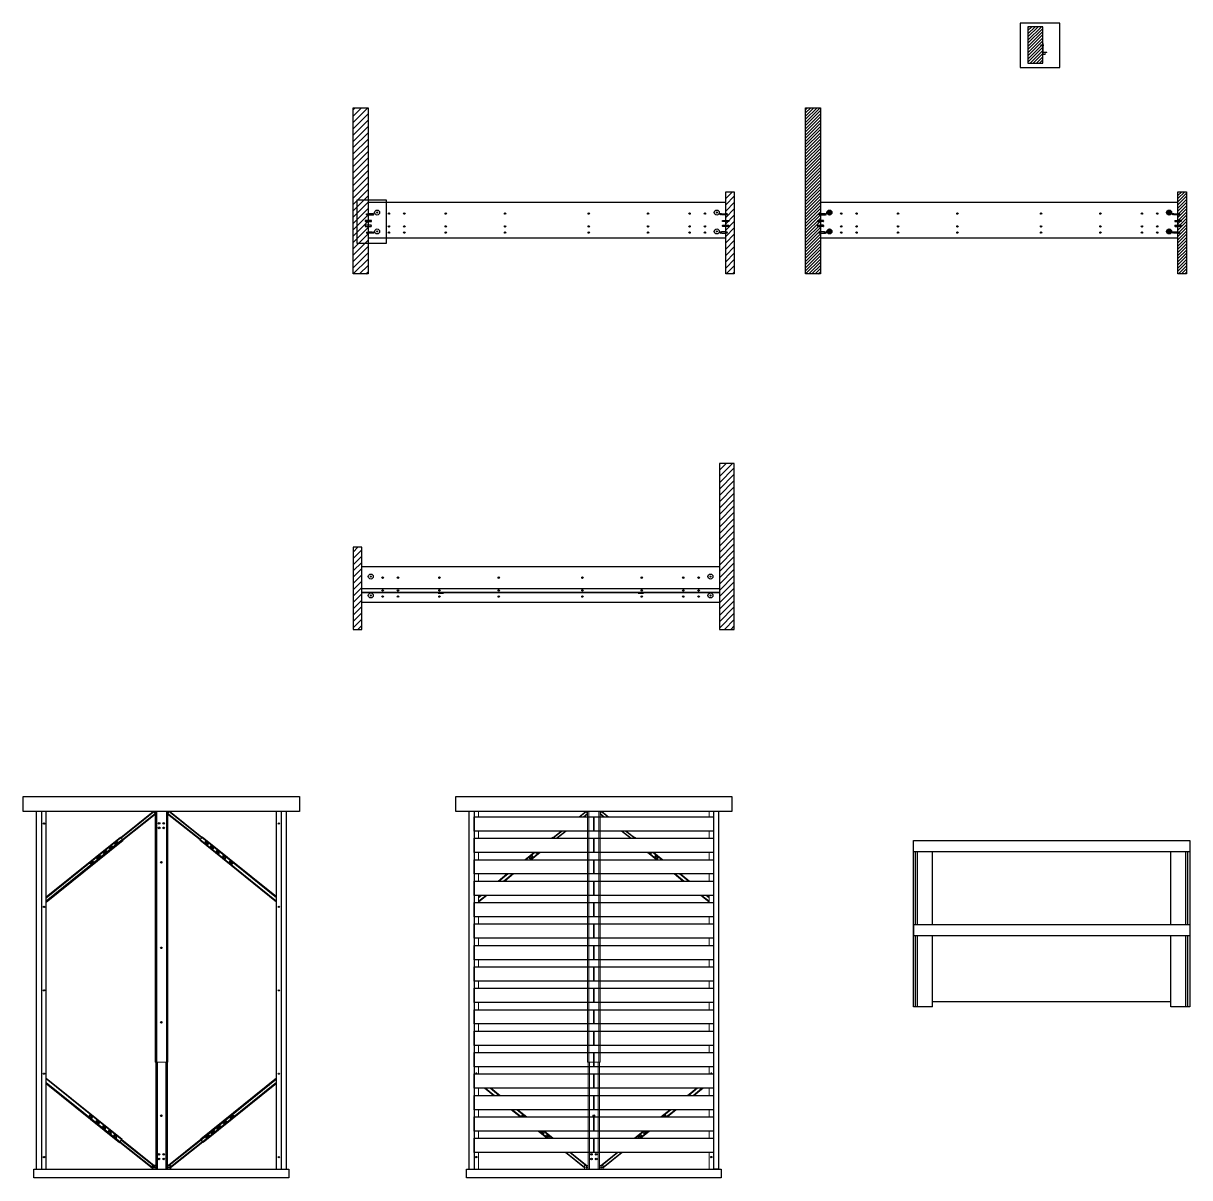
# Model space of a CAD drawing. Header units: inches. Extents: x 73 to 2199, y 60 to 1517.
# Drawn here: x 523 to 1176, y 60 to 706 of the extents above; entities that cross this region are included whole.
import ezdxf

# ---------------------------------------------------------------- set-up
doc = ezdxf.new("R2010")
doc.units = ezdxf.units.IN
doc.header["$MEASUREMENT"] = 0
doc.layers.add('A-FURN', color=8, linetype='Continuous', lineweight=18)
for name, color, linetype in [('Dettagli', 210, 'Continuous'), ('PARTICOLARI', 30, 'Continuous'), ('viti', 2, 'Continuous')]:
    doc.layers.add(name, color=color, linetype=linetype)

# ---------------------------------------------------------------- blocks, each defined once
blk = doc.blocks.new('101345')
for p, q in [((40.13, 264.91), (40.13, 264.61)), ((40.17, 264.99), (40.27, 265.05)), ((40.17, 264.53), (40.27, 264.47)), ((40.28, 264.46), (40.28, 265.06)), ((40.29, 264.46), (41.63, 264.46)), ((40.3, 265.06), (41.63, 265.06)), ((40.38, 264.94), (41.63, 264.94)), ((40.38, 264.82), (41.63, 264.82)), ((40.38, 264.7), (41.63, 264.7)), ((40.38, 264.58), (41.63, 264.58)), ((42.96, 265.06), (41.63, 265.06)), ((42.88, 264.94), (41.63, 264.94)), ((42.88, 264.82), (41.63, 264.82)), ((42.88, 264.7), (41.63, 264.7)), ((42.88, 264.58), (41.63, 264.58)), ((42.96, 264.46), (41.63, 264.46)), ((42.98, 264.46), (42.98, 265.06)), ((43.09, 264.99), (42.99, 265.05)), ((43.09, 264.53), (42.99, 264.47)), ((43.13, 264.91), (43.13, 264.61))]:
    blk.add_line(p, q)
for centre, radius, start, end in [((40.23, 264.91), 0.1, 123.5668, 180), ((40.23, 264.61), 0.1, 180, 236.2912), ((40.3, 265.01), 0.05, 90, 123.5668), ((40.29, 264.51), 0.05, 236.2912, 270), ((42.96, 265.01), 0.05, 56.4332, 90), ((42.96, 264.51), 0.05, 270, 303.7088), ((43.03, 264.91), 0.1, 0, 56.4332), ((43.03, 264.61), 0.1, 303.7088, 0)]:
    blk.add_arc(centre, radius, start, end)
blk = doc.blocks.new('118331')
for p, q in [((40.13, 264.83), (39.93, 264.83)), ((40.13, 264.43), (39.93, 264.43)), ((40.43, 264.83), (40.23, 264.83)), ((40.43, 264.43), (40.23, 264.43)), ((40.73, 264.83), (40.53, 264.83)), ((40.73, 264.43), (40.53, 264.43)), ((40.73, 264.98), (40.73, 264.28)), ((40.73, 264.98), (42.98, 264.98)), ((40.73, 264.8), (40.73, 264.45)), ((42.98, 264.28), (40.73, 264.28)), ((42.98, 264.98), (42.98, 264.28)), ((43.8, 264.93), (42.98, 264.93)), ((43.8, 264.33), (42.98, 264.33)), ((43.88, 264.85), (43.8, 264.93)), ((43.88, 264.4), (43.8, 264.33))]:
    blk.add_line(p, q)
for points in [[(39.83, 264.33), (39.83, 264.93), (39.93, 264.93), (39.93, 264.33)], [(40.13, 264.33), (40.13, 264.93), (40.23, 264.93), (40.23, 264.33)], [(40.43, 264.33), (40.43, 264.93), (40.53, 264.93), (40.53, 264.33)]]:
    blk.add_lwpolyline(points, close=True)
blk.add_arc((43.5, 264.63), 0.435, 328.86071, 31.13929)
blk = doc.blocks.new('VITE BRUSALI DETTAGLIO')
for p, q in [((40.13, 264.83), (39.93, 264.83)), ((40.13, 264.43), (39.93, 264.43)), ((40.43, 264.83), (40.23, 264.83)), ((40.43, 264.43), (40.23, 264.43)), ((40.73, 264.83), (40.53, 264.83)), ((40.73, 264.43), (40.53, 264.43)), ((40.73, 264.8), (40.73, 264.45)), ((43.05, 264.33), (42.98, 264.33))]:
    blk.add_line(p, q)
for points in [[(39.83, 264.33), (39.83, 264.93), (39.93, 264.93), (39.93, 264.33)], [(40.13, 264.33), (40.13, 264.93), (40.23, 264.93), (40.23, 264.33)], [(40.43, 264.33), (40.43, 264.93), (40.53, 264.93), (40.53, 264.33)], [(40.73, 264.98), (42.98, 264.98), (42.98, 264.28), (40.73, 264.28)], [(43.02, 264.36), (43.11, 264.27), (43.14, 264.36), (43.1, 264.88), (43.01, 264.97), (42.98, 264.88)], [(43.14, 264.36), (43.23, 264.27), (43.26, 264.36), (43.22, 264.88), (43.13, 264.97), (43.1, 264.88)], [(43.26, 264.36), (43.35, 264.27), (43.39, 264.36), (43.34, 264.88), (43.26, 264.97), (43.22, 264.88)], [(43.39, 264.36), (43.47, 264.27), (43.51, 264.36), (43.46, 264.88), (43.38, 264.97), (43.34, 264.88)], [(43.51, 264.36), (43.59, 264.27), (43.63, 264.36), (43.58, 264.88), (43.5, 264.97), (43.46, 264.88)], [(43.63, 264.36), (43.71, 264.27), (43.75, 264.36), (43.71, 264.88), (43.62, 264.97), (43.58, 264.88)], [(43.75, 264.36), (43.83, 264.27), (43.87, 264.36), (43.83, 264.88), (43.74, 264.97), (43.71, 264.88)]]:
    blk.add_lwpolyline(points, close=True)
blk.add_lwpolyline([(43.78, 264.93), (43.8, 264.93), (43.88, 264.85, -0.278634), (43.88, 264.4), (43.87, 264.4)], format="xyb")
blk = doc.blocks.new('vite')
at = {"layer": 'viti'}
for p, q in [((0.31, -0.12), (0.24, -0.12)), ((0.4, -0.31), (0.32, -0.31)), ((0.45, -0.12), (0.37, -0.12)), ((0.53, -0.31), (0.46, -0.31)), ((0.58, -0.12), (0.51, -0.12)), ((0.67, -0.31), (0.59, -0.31)), ((0.72, -0.12), (0.64, -0.12)), ((0.81, -0.31), (0.73, -0.31)), ((0.86, -0.12), (0.78, -0.12)), ((0.94, -0.31), (0.86, -0.31)), ((0.99, -0.12), (0.91, -0.12)), ((1.08, -0.31), (1, -0.31)), ((1.13, -0.12), (1.05, -0.12)), ((1.21, -0.31), (1.14, -0.31)), ((1.26, -0.12), (1.19, -0.12)), ((1.3, -0.31), (1.27, -0.31))]:
    blk.add_line(p, q, dxfattribs=at)
blk.add_lwpolyline([(1.33, 0.07), (1.37, 0.07), (1.37, -0.5), (1.33, -0.5), (1.3, -0.5), (1.3, 0.07)], close=True, dxfattribs=at)
for points in [[(0.26, -0.31), (0.2, -0.31), (0.04, -0.22), (0.17, -0.14)], [(0.24, -0.07), (0.17, -0.14), (0.17, -0.17), (0.17, -0.26), (0.24, -0.07), (0.24, -0.12), (0.21, -0.22), (0.17, -0.26)], [(0.37, -0.07), (0.31, -0.12), (0.26, -0.31), (0.26, -0.37), (0.37, -0.07), (0.37, -0.12), (0.32, -0.31), (0.26, -0.37)], [(0.51, -0.07), (0.45, -0.12), (0.4, -0.31), (0.4, -0.37), (0.51, -0.07), (0.51, -0.12), (0.46, -0.31), (0.4, -0.37)], [(0.64, -0.07), (0.58, -0.12), (0.53, -0.31), (0.53, -0.37), (0.64, -0.07), (0.64, -0.12), (0.59, -0.31), (0.53, -0.37)], [(0.78, -0.07), (0.72, -0.12), (0.67, -0.31), (0.67, -0.37), (0.78, -0.07), (0.78, -0.12), (0.73, -0.31), (0.67, -0.37)], [(0.91, -0.07), (0.86, -0.12), (0.81, -0.31), (0.81, -0.37), (0.91, -0.07), (0.91, -0.12), (0.86, -0.31), (0.81, -0.37)], [(1.05, -0.07), (0.99, -0.12), (0.94, -0.31), (0.94, -0.37), (1.05, -0.07), (1.05, -0.12), (1, -0.31), (0.94, -0.37)], [(1.19, -0.07), (1.13, -0.12), (1.08, -0.31), (1.08, -0.37), (1.19, -0.07), (1.19, -0.12), (1.14, -0.31), (1.08, -0.37)], [(1.3, -0.09), (1.26, -0.12), (1.21, -0.31), (1.21, -0.37), (1.3, -0.14)], [(1.3, -0.22), (1.27, -0.31), (1.21, -0.37)]]:
    blk.add_lwpolyline(points, dxfattribs=at)

msp = doc.modelspace()

# ---------------------------------------------------------------- hatches: boundary and pattern name
h = msp.add_hatch()
h.set_pattern_fill('ANSI31', color=256, scale=10)
h.set_pattern_definition([(45, (195.1085, 302.0816), (-0.8838835, 0.8838835), [])])
h.paths.add_polyline_path([(1093.37, 704.52), (1085, 704.52), (1085, 684.06), (1093.37, 684.06)])
h = msp.add_hatch()
h.set_pattern_fill('ANSI31', color=256, scale=20)
h.paths.add_polyline_path([(707.54, 566.14), (715.91, 566.14), (715.91, 659.14), (707.54, 659.14)])
h.paths.add_polyline_path([(920.74, 612.14), (915.91, 612.14), (915.91, 596.64), (915.91, 566.14), (920.74, 566.14)])
h = msp.add_hatch()
h.set_pattern_fill('ANSI31', color=256, scale=10)
h.set_pattern_definition([(45, (253.0663, 0), (-0.8838835, 0.8838835), [])])
h.paths.add_polyline_path([(960.61, 566.14), (968.97, 566.14), (968.97, 659.14), (960.61, 659.14)])
h.paths.add_polyline_path([(1173.81, 612.14), (1168.97, 612.14), (1168.97, 596.64), (1168.97, 566.14), (1173.81, 566.14)])
h = msp.add_hatch()
h.set_pattern_fill('ANSI31', color=256, scale=20)
h.paths.add_polyline_path([(912.38, 367.19), (920.74, 367.19), (920.74, 460.19), (912.38, 460.19)])
h.paths.add_polyline_path([(712.38, 413.19), (707.54, 413.19), (707.54, 367.19), (712.38, 367.19), (712.38, 397.69)])
h = msp.add_hatch()
h.set_pattern_fill('ANSI31', color=256)
h.set_pattern_definition([(45, (-211.9646, 1e-09), (-0.088388348, 0.088388348), [])])
h.paths.add_polyline_path([(755.13, 387.54), (755.13, 387.74), (758.09, 387.74), (758.09, 387.54)])
h.paths.add_polyline_path([(866.91, 387.54), (866.91, 387.74), (869.87, 387.74), (869.87, 387.54)])

# ---------------------------------------------------------------- linework, layer by layer
for p, q in [((915.91, 606.14), (715.91, 606.14)), ((1168.97, 606.14), (968.97, 606.14)), ((915.91, 586.14), (715.91, 586.14)), ((1168.97, 586.14), (968.97, 586.14)), ((712.38, 402.44), (912.38, 402.44)), ((712.38, 388.04), (912.38, 388.04)), ((712.38, 382.44), (912.38, 382.44)), ((533.2, 265.31), (533.2, 65.31)), ((535.7, 65.31), (535.7, 265.31)), ((577.51, 250.84), (595.69, 265.31)), ((577.66, 250.65), (596.07, 265.31)), ((578.42, 249.71), (596.7, 264.26)), ((578.57, 249.52), (596.7, 263.95)), ((596.7, 265.31), (596.7, 125.16)), ((597.4, 265.31), (597.4, 125.16)), ((603, 265.31), (603, 125.16)), ((603.7, 265.31), (603.7, 125.16)), ((622, 249.7), (603.71, 264.26)), ((621.84, 249.51), (603.71, 263.95)), ((622.75, 250.65), (604.34, 265.3)), ((622.9, 250.84), (604.73, 265.3)), ((664.7, 65.31), (664.7, 265.31)), ((667.2, 265.31), (667.2, 65.31)), ((775.14, 265.31), (775.14, 65.31)), ((909.14, 265.31), (909.14, 65.31)), ((535.7, 217.64), (577.36, 251.03)), ((535.7, 217.15), (577.59, 250.74)), ((578.48, 249.62), (535.7, 215.15)), ((535.7, 214.65), (578.73, 249.32)), ((577.36, 251.03), (578.73, 249.32)), ((664.7, 214.66), (621.69, 249.32)), ((621.93, 249.62), (664.7, 215.16)), ((664.7, 217.15), (622.83, 250.74)), ((664.7, 217.65), (623.06, 251.03)), ((1021.02, 242.93), (1175.51, 242.93)), ((1022.02, 202.13), (1022.02, 242.93)), ((1023.22, 202.13), (1023.22, 242.93)), ((1031.62, 202.13), (1031.62, 242.93)), ((1164.91, 202.13), (1164.91, 242.93)), ((1173.31, 202.13), (1173.31, 242.93)), ((1174.51, 202.13), (1174.51, 242.93)), ((1021.02, 202.13), (1021.02, 195.93)), ((1021.02, 195.93), (1175.51, 195.93)), ((1022.02, 156.13), (1022.02, 195.93)), ((1023.22, 156.13), (1023.22, 195.93)), ((1031.62, 156.13), (1031.62, 195.93)), ((1164.91, 156.13), (1164.91, 195.93)), ((1173.31, 156.13), (1173.31, 195.93)), ((1174.51, 156.13), (1174.51, 195.93)), ((1031.62, 159.13), (1164.91, 159.13)), ((597.06, 125.16), (597.06, 65.31)), ((597.76, 125.16), (597.76, 65.31)), ((602.65, 125.16), (602.65, 65.31)), ((603.35, 125.16), (603.35, 65.31)), ((535.7, 116.2), (578.23, 81.94)), ((577.99, 81.63), (535.7, 115.7)), ((535.7, 113.71), (577.09, 80.51)), ((535.7, 113.21), (576.86, 80.22)), ((664.7, 116.19), (622.19, 81.93)), ((622.43, 81.63), (664.7, 115.69)), ((664.7, 113.7), (623.33, 80.51)), ((664.7, 113.2), (623.56, 80.22)), ((576.86, 80.22), (578.23, 81.94)), ((577.01, 80.42), (595.06, 66.05)), ((577.16, 80.6), (595.06, 66.36)), ((577.92, 81.55), (595.81, 67.31)), ((578.07, 81.74), (596.2, 67.31)), ((622.35, 81.74), (604.21, 67.31)), ((622.5, 81.55), (604.6, 67.3)), ((623.26, 80.6), (605.35, 66.35)), ((623.41, 80.41), (605.35, 66.05)), ((623.56, 80.22), (622.19, 81.93)), ((597.06, 67.31), (595.06, 67.31)), ((595.06, 67.31), (595.06, 65.31)), ((605.35, 67.31), (603.35, 67.31)), ((605.35, 67.31), (605.35, 65.31))]:
    msp.add_line(p, q)
for points in [[(1093.37, 704.52), (1093.37, 704.52), (1093.37, 704.52), (1093.37, 704.52), (1085, 704.52), (1085, 684.06), (1093.37, 684.06), (1093.37, 704.52)], [(715.91, 566.14), (715.91, 566.14), (715.91, 566.14), (715.91, 566.14), (707.54, 566.14), (707.54, 659.14), (715.91, 659.14), (715.91, 566.14)], [(968.97, 566.14), (968.97, 566.14), (968.97, 566.14), (968.97, 566.14), (960.61, 566.14), (960.61, 659.14), (968.97, 659.14), (968.97, 566.14)], [(912.38, 367.19), (912.38, 367.19), (912.38, 367.19), (912.38, 367.19), (920.74, 367.19), (920.74, 460.19), (912.38, 460.19), (912.38, 367.19)], [(1031.62, 156.13), (1021.02, 156.13), (1021.02, 249.13), (1175.51, 249.13), (1175.51, 156.13), (1164.91, 156.13)], [(1031.62, 156.13), (1021.02, 156.13), (1021.02, 202.13), (1175.51, 202.13), (1175.51, 156.13), (1164.91, 156.13)]]:
    msp.add_lwpolyline(points)
for points in [[(920.74, 612.14), (920.74, 566.14), (915.91, 566.14), (915.91, 596.64), (915.91, 612.14)], [(1173.81, 612.14), (1173.81, 566.14), (1168.97, 566.14), (1168.97, 596.64), (1168.97, 612.14)], [(707.54, 413.19), (707.54, 367.19), (712.38, 367.19), (712.38, 397.69), (712.38, 413.19)], [(712.38, 390.24), (912.38, 390.23), (912.38, 387.73), (712.38, 387.74)], [(755.13, 387.54), (758.09, 387.54), (758.09, 387.74), (755.13, 387.74)], [(866.91, 387.54), (869.87, 387.54), (869.87, 387.74), (866.91, 387.74)], [(522.96, 273.67), (677.45, 273.67), (677.45, 265.31), (522.96, 265.31)], [(764.9, 273.67), (919.38, 273.67), (919.38, 265.31), (764.9, 265.31)], [(530.2, 65.31), (670.2, 65.31), (670.2, 265.31), (530.2, 265.31)], [(772.14, 65.31), (912.14, 65.31), (912.14, 265.31), (772.14, 265.31)], [(842.14, 262.43), (842.14, 254.43), (775.14, 254.43), (775.14, 262.43)], [(909.14, 262.43), (909.14, 254.43), (842.14, 254.43), (842.14, 262.43)], [(573.9, 247.33), (575.47, 248.6), (575.85, 248.13), (574.28, 246.86)], [(626.51, 247.33), (624.95, 248.59), (624.57, 248.13), (626.13, 246.86)], [(842.14, 250.43), (842.14, 242.43), (775.14, 242.43), (775.14, 250.43)], [(909.14, 250.43), (909.14, 242.43), (842.14, 242.43), (842.14, 250.43)], [(567.71, 242.32), (569.27, 243.59), (569.65, 243.12), (568.09, 241.86)], [(570.92, 244.9), (572.48, 246.17), (572.86, 245.71), (571.29, 244.44)], [(629.5, 244.9), (627.94, 246.17), (627.56, 245.7), (629.12, 244.44)], [(632.71, 242.32), (631.14, 243.58), (630.77, 243.12), (632.33, 241.85)], [(560.26, 236.32), (561.83, 237.59), (562.2, 237.12), (560.64, 235.85)], [(564.12, 239.43), (565.68, 240.69), (566.06, 240.23), (564.5, 238.96)], [(636.3, 239.42), (634.73, 240.69), (634.36, 240.23), (635.92, 238.96)], [(640.15, 236.32), (638.59, 237.58), (638.21, 237.12), (639.78, 235.85)], [(842.14, 238.41), (842.14, 230.41), (775.14, 230.41), (775.14, 238.41)], [(909.14, 238.41), (909.14, 230.41), (842.14, 230.41), (842.14, 238.41)], [(842.14, 226.45), (842.14, 218.45), (775.14, 218.45), (775.14, 226.45)], [(909.14, 226.45), (909.14, 218.45), (842.14, 218.45), (842.14, 226.45)], [(842.14, 214.46), (842.14, 206.46), (775.14, 206.46), (775.14, 214.46)], [(909.14, 214.46), (909.14, 206.46), (842.14, 206.46), (842.14, 214.46)], [(842.14, 202.46), (842.14, 194.46), (775.14, 194.46), (775.14, 202.46)], [(909.14, 202.46), (909.14, 194.46), (842.14, 194.46), (842.14, 202.46)], [(842.14, 190.44), (842.14, 182.44), (775.14, 182.44), (775.14, 190.44)], [(909.14, 190.44), (909.14, 182.44), (842.14, 182.44), (842.14, 190.44)], [(842.14, 178.48), (842.14, 170.48), (775.14, 170.48), (775.14, 178.48)], [(842.14, 178.48), (842.14, 170.48), (775.14, 170.48), (775.14, 178.48)], [(909.14, 178.48), (909.14, 170.48), (842.14, 170.48), (842.14, 178.48)], [(909.14, 178.48), (909.14, 170.48), (842.14, 170.48), (842.14, 178.48)], [(842.14, 166.48), (842.14, 158.48), (775.14, 158.48), (775.14, 166.48)], [(842.14, 166.48), (842.14, 158.48), (775.14, 158.48), (775.14, 166.48)], [(909.14, 166.48), (909.14, 158.48), (842.14, 158.48), (842.14, 166.48)], [(909.14, 166.48), (909.14, 158.48), (842.14, 158.48), (842.14, 166.48)], [(842.14, 154.47), (842.14, 146.47), (775.14, 146.47), (775.14, 154.47)], [(842.14, 154.47), (842.14, 146.47), (775.14, 146.47), (775.14, 154.47)], [(909.14, 154.47), (909.14, 146.47), (842.14, 146.47), (842.14, 154.47)], [(909.14, 154.47), (909.14, 146.47), (842.14, 146.47), (842.14, 154.47)], [(842.14, 142.45), (842.14, 134.45), (775.14, 134.45), (775.14, 142.45)], [(909.14, 142.45), (909.14, 134.45), (842.14, 134.45), (842.14, 142.45)], [(842.14, 130.49), (842.14, 122.49), (775.14, 122.49), (775.14, 130.49)], [(909.14, 130.49), (909.14, 122.49), (842.14, 122.49), (842.14, 130.49)], [(842.14, 118.51), (842.14, 110.51), (775.14, 110.51), (775.14, 118.51)], [(909.14, 118.51), (909.14, 110.51), (842.14, 110.51), (842.14, 118.51)], [(842.14, 106.5), (842.14, 98.5), (775.14, 98.5), (775.14, 106.5)], [(909.14, 106.5), (909.14, 98.5), (842.14, 98.5), (842.14, 106.5)], [(559.76, 94.94), (561.33, 93.67), (561.7, 94.14), (560.14, 95.4)], [(563.62, 91.83), (565.18, 90.56), (565.56, 91.03), (564, 92.3)], [(636.8, 91.83), (635.24, 90.56), (634.86, 91.03), (636.42, 92.29)], [(640.66, 94.93), (639.09, 93.67), (638.71, 94.13), (640.28, 95.4)], [(842.14, 94.48), (842.14, 86.48), (775.14, 86.48), (775.14, 94.48)], [(909.14, 94.48), (909.14, 86.48), (842.14, 86.48), (842.14, 94.48)], [(567.21, 88.94), (568.77, 87.67), (569.15, 88.13), (567.59, 89.4)], [(570.42, 86.35), (571.98, 85.09), (572.36, 85.55), (570.79, 86.82)], [(630, 86.35), (628.44, 85.08), (628.06, 85.55), (629.62, 86.82)], [(633.21, 88.93), (631.64, 87.67), (631.27, 88.13), (632.83, 89.4)], [(573.41, 83.93), (574.97, 82.66), (575.35, 83.13), (573.78, 84.39)], [(627.01, 83.92), (625.45, 82.66), (625.07, 83.12), (626.63, 84.39)], [(842.14, 82.52), (842.14, 74.52), (775.14, 74.52), (775.14, 82.52)], [(909.14, 82.52), (909.14, 74.52), (842.14, 74.52), (842.14, 82.52)], [(671.5, 60.47), (528.91, 60.47), (528.91, 65.31), (671.5, 65.31)], [(913.44, 60.47), (770.84, 60.47), (770.84, 65.31), (913.44, 65.31)]]:
    msp.add_lwpolyline(points, close=True)
for centre, radius in [((727.51, 599.94), 0.4), ((736.11, 599.94), 0.4), ((759.31, 599.94), 0.4), ((792.51, 599.94), 0.4), ((839.31, 599.94), 0.4), ((872.51, 599.94), 0.4), ((895.71, 599.94), 0.4), ((904.31, 599.94), 0.4), ((980.57, 599.94), 0.4), ((989.17, 599.94), 0.4), ((1012.37, 599.94), 0.4), ((1045.57, 599.94), 0.4), ((1092.37, 599.94), 0.4), ((1125.57, 599.94), 0.4), ((1148.77, 599.94), 0.4), ((1157.37, 599.94), 0.4), ((727.51, 592.74), 0.4), ((727.51, 589.34), 0.4), ((736.11, 592.74), 0.4), ((736.11, 589.34), 0.4), ((759.31, 592.74), 0.4), ((759.31, 589.34), 0.4), ((792.51, 592.74), 0.4), ((792.51, 589.34), 0.4), ((839.31, 592.74), 0.4), ((839.31, 589.34), 0.4), ((872.51, 592.74), 0.4), ((872.51, 589.34), 0.4), ((895.71, 592.74), 0.4), ((895.71, 589.34), 0.4), ((904.31, 592.74), 0.4), ((904.31, 589.34), 0.4), ((980.57, 592.74), 0.4), ((980.57, 589.34), 0.4), ((989.17, 592.74), 0.4), ((989.17, 589.34), 0.4), ((1012.37, 592.74), 0.4), ((1012.37, 589.34), 0.4), ((1045.57, 592.74), 0.4), ((1045.57, 589.34), 0.4), ((1092.37, 592.74), 0.4), ((1092.37, 589.34), 0.4), ((1125.57, 592.74), 0.4), ((1125.57, 589.34), 0.4), ((1148.77, 592.74), 0.4), ((1148.77, 589.34), 0.4), ((1157.37, 592.74), 0.4), ((1157.37, 589.34), 0.4), ((717.38, 396.84), 1.4), ((907.38, 396.84), 1.4), ((717.38, 396.84), 0.3), ((723.98, 396.24), 0.4), ((732.58, 396.24), 0.4), ((755.78, 396.24), 0.4), ((788.98, 396.24), 0.4), ((835.78, 396.24), 0.4), ((868.98, 396.24), 0.4), ((892.18, 396.24), 0.4), ((900.78, 396.24), 0.4), ((907.38, 396.84), 0.3), ((717.38, 386.24), 1.4), ((717.38, 386.24), 0.3), ((723.98, 385.64), 0.4), ((732.58, 385.64), 0.4), ((755.78, 385.64), 0.4), ((788.98, 385.64), 0.4), ((835.78, 385.64), 0.4), ((868.98, 385.64), 0.4), ((892.18, 385.64), 0.4), ((900.78, 385.64), 0.4), ((907.38, 386.24), 1.4), ((907.38, 386.24), 0.3)]:
    msp.add_circle(centre, radius)
at = {"layer": 'A-FURN'}
for p, q in [((1093.37, 692.06), (1093.57, 692.06)), ((1093.57, 688.91), (1094.57, 688.91)), ((1094.52, 690.3), (1094.52, 690.34)), ((1094.52, 689.88), (1094.52, 690.12)), ((1094.57, 688.91), (1094.57, 690.12)), ((777.64, 262.43), (777.64, 265.31)), ((834.01, 262.43), (837.62, 265.31)), ((834.39, 262.43), (838.01, 265.31)), ((836.33, 262.43), (838.64, 264.26)), ((836.73, 262.43), (838.64, 263.95)), ((838.64, 265.31), (838.64, 125.16)), ((839.34, 265.31), (839.34, 125.16)), ((844.94, 265.31), (844.94, 125.16)), ((845.64, 265.31), (845.64, 125.16)), ((847.95, 262.43), (845.65, 264.26)), ((847.55, 262.43), (845.65, 263.95)), ((849.89, 262.43), (846.28, 265.3)), ((850.27, 262.43), (846.66, 265.3)), ((906.64, 262.43), (906.64, 265.31)), ((623.06, 251.03), (621.69, 249.32)), ((777.64, 250.43), (777.64, 254.43)), ((818.53, 250.43), (819.29, 251.03)), ((819.13, 250.43), (819.52, 250.74)), ((819.29, 251.03), (819.78, 250.43)), ((819.45, 250.84), (823.96, 254.43)), ((819.6, 250.65), (824.34, 254.43)), ((821.25, 250.43), (826.28, 254.43)), ((821.65, 250.43), (826.68, 254.43)), ((862.63, 250.43), (857.6, 254.43)), ((863.03, 250.43), (858, 254.43)), ((864.69, 250.65), (859.94, 254.43)), ((864.84, 250.84), (860.33, 254.43)), ((864.99, 251.03), (864.51, 250.43)), ((865.16, 250.43), (864.76, 250.74)), ((865.75, 250.43), (864.99, 251.03)), ((906.64, 250.43), (906.64, 254.43)), ((777.64, 238.41), (777.64, 242.43)), ((803.54, 238.41), (808.55, 242.43)), ((804.14, 238.41), (809.15, 242.43)), ((811.48, 242.43), (806.5, 238.41)), ((807.12, 238.41), (812.1, 242.43)), ((877.16, 238.41), (872.18, 242.43)), ((872.8, 242.43), (877.79, 238.41)), ((880.14, 238.41), (875.13, 242.43)), ((880.74, 238.41), (875.73, 242.43)), ((906.64, 238.41), (906.64, 242.43)), ((777.64, 226.45), (777.64, 230.41)), ((788.62, 226.45), (793.56, 230.41)), ((789.23, 226.45), (794.17, 230.41)), ((796.57, 230.41), (791.65, 226.45)), ((792.27, 226.45), (797.19, 230.41)), ((892.01, 226.45), (887.09, 230.41)), ((887.71, 230.41), (892.63, 226.45)), ((895.05, 226.45), (890.11, 230.41)), ((895.66, 226.45), (890.72, 230.41)), ((906.64, 226.45), (906.64, 230.41)), ((777.64, 214.65), (782.34, 218.45)), ((777.64, 217.64), (778.64, 218.45)), ((777.64, 217.15), (779.26, 218.45)), ((781.72, 218.45), (777.64, 215.15)), ((777.64, 214.46), (777.64, 218.45)), ((906.64, 214.66), (901.94, 218.45)), ((902.56, 218.45), (906.64, 215.16)), ((906.64, 217.15), (905.02, 218.45)), ((906.64, 217.65), (905.64, 218.45)), ((906.64, 214.46), (906.64, 218.45)), ((777.64, 202.46), (777.64, 206.46)), ((906.64, 202.46), (906.64, 206.46)), ((777.64, 190.44), (777.64, 194.46)), ((906.64, 190.44), (906.64, 194.46)), ((777.64, 178.48), (777.64, 182.44)), ((906.64, 178.48), (906.64, 182.44)), ((777.64, 166.48), (777.64, 170.48)), ((906.64, 166.48), (906.64, 170.48)), ((777.64, 154.47), (777.64, 158.48)), ((906.64, 154.47), (906.64, 158.48)), ((777.64, 142.45), (777.64, 146.47)), ((906.64, 142.45), (906.64, 146.47)), ((777.64, 130.49), (777.64, 134.45)), ((906.64, 130.49), (906.64, 134.45)), ((596.7, 125.16), (597.4, 125.16)), ((597.06, 125.16), (597.06, 125.16)), ((597.4, 125.16), (597.76, 125.16)), ((603.7, 125.16), (597.76, 125.16)), ((838.64, 125.16), (839.34, 125.16)), ((839, 125.16), (839, 65.31)), ((839, 125.16), (839, 125.16)), ((839.34, 125.16), (839.7, 125.16)), ((839.7, 125.16), (839.7, 65.31)), ((845.64, 125.16), (839.7, 125.16)), ((844.59, 125.16), (844.59, 65.31)), ((845.29, 125.16), (845.29, 65.31)), ((777.64, 118.51), (777.64, 122.49)), ((906.64, 118.51), (906.64, 122.49)), ((777.64, 106.5), (777.64, 110.51)), ((781.02, 110.51), (786.01, 106.5)), ((781.63, 110.51), (786.63, 106.5)), ((789.05, 106.5), (784.09, 110.51)), ((784.71, 110.51), (789.67, 106.5)), ((899.58, 110.51), (894.62, 106.5)), ((895.24, 106.5), (900.21, 110.51)), ((902.66, 110.51), (897.66, 106.5)), ((903.27, 110.51), (898.28, 106.5)), ((906.64, 106.5), (906.64, 110.51)), ((777.64, 94.48), (777.64, 98.5)), ((795.99, 98.5), (801, 94.48)), ((796.6, 98.5), (801.61, 94.48)), ((803.97, 94.48), (798.98, 98.5)), ((799.6, 98.5), (804.59, 94.48)), ((884.69, 98.5), (879.7, 94.48)), ((880.32, 94.48), (885.31, 98.5)), ((887.69, 98.5), (882.68, 94.48)), ((888.3, 98.5), (883.29, 94.48)), ((906.64, 94.48), (906.64, 98.5)), ((777.64, 82.52), (777.64, 86.48)), ((810.98, 86.48), (815.92, 82.52)), ((811.58, 86.48), (816.52, 82.52)), ((818.82, 82.52), (813.9, 86.48)), ((814.52, 86.48), (819.44, 82.52)), ((869.77, 86.48), (864.85, 82.52)), ((865.48, 82.52), (870.39, 86.48)), ((872.71, 86.48), (867.77, 82.52)), ((873.31, 86.48), (868.37, 82.52)), ((906.64, 82.52), (906.64, 86.48)), ((777.64, 65.31), (777.64, 74.52)), ((826.35, 74.52), (837, 66.05)), ((826.74, 74.52), (837, 66.36)), ((828.68, 74.52), (837.75, 67.31)), ((829.08, 74.52), (838.14, 67.31)), ((855.21, 74.52), (846.15, 67.31)), ((855.61, 74.52), (846.54, 67.3)), ((857.94, 74.52), (847.29, 66.05)), ((857.55, 74.52), (847.29, 66.35)), ((906.64, 65.31), (906.64, 74.52)), ((839, 67.31), (837, 67.31)), ((837, 67.31), (837, 65.31)), ((847.29, 67.31), (845.29, 67.31)), ((847.29, 67.31), (847.29, 65.31))]:
    msp.add_line(p, q, dxfattribs=at)
for points in [[(1093.37, 695.13), (1093.57, 695.13), (1093.57, 692.06), (1093.37, 692.06)], [(1093.37, 690.12), (1093.37, 695.13), (1093.57, 695.13), (1093.57, 690.12)], [(1093.37, 688.91), (1093.37, 690.12), (1093.57, 690.12), (1093.57, 688.91)], [(1093.57, 690.12), (1095.56, 690.12), (1095.56, 690.3), (1093.57, 690.3)], [(806.05, 239.43), (807.62, 240.69), (807.99, 240.23), (806.43, 238.96)], [(878.23, 239.42), (876.67, 240.69), (876.29, 240.23), (877.86, 238.96)], [(815.34, 83.93), (816.9, 82.66), (817.28, 83.13), (815.72, 84.39)], [(868.95, 83.92), (867.38, 82.66), (867.01, 83.12), (868.57, 84.39)]]:
    msp.add_lwpolyline(points, close=True, dxfattribs=at)
for points in [[(1094.52, 689.88), (1093.57, 689.88), (1093.57, 689.83), (1094.57, 689.83), (1094.57, 689.88)], [(1094.52, 690.3), (1094.57, 690.3), (1094.57, 690.34), (1094.52, 690.34)], [(810.72, 242.43), (810.02, 241.86), (809.64, 242.32), (809.77, 242.43)], [(873.56, 242.43), (874.26, 241.85), (874.64, 242.32), (874.51, 242.43)], [(803.21, 94.48), (802.07, 95.4), (801.7, 94.94), (802.26, 94.48)], [(881.08, 94.48), (882.21, 95.4), (882.59, 94.93), (882.03, 94.48)], [(812.46, 86.48), (812.35, 86.35), (813.92, 85.09), (814.29, 85.55), (813.14, 86.48)], [(871.83, 86.48), (871.94, 86.35), (870.37, 85.08), (869.99, 85.55), (871.15, 86.48)]]:
    msp.add_lwpolyline(points, dxfattribs=at)
at = {"layer": 'Dettagli'}
for p, q in [((714.31, 595.44), (714.31, 596.14)), ((717.5, 595.44), (717.5, 596.14)), ((914.31, 595.44), (914.31, 596.14)), ((917.5, 595.43), (917.5, 596.14)), ((714.31, 592.73), (714.31, 593.43)), ((717.5, 592.73), (717.5, 593.43)), ((914.31, 592.73), (914.31, 593.43)), ((917.5, 592.72), (917.5, 593.43)), ((723.98, 389.03), (723.98, 389.03)), ((732.3, 389.1), (732.3, 388.96)), ((732.51, 389.1), (732.3, 389.1)), ((732.3, 388.96), (732.51, 388.96)), ((732.65, 389.31), (732.51, 389.31)), ((732.51, 389.31), (732.51, 389.1)), ((732.65, 389.1), (732.51, 388.96)), ((732.65, 388.96), (732.51, 389.1)), ((732.51, 388.96), (732.51, 388.75)), ((732.51, 388.75), (732.65, 388.75)), ((732.58, 389.03), (732.58, 389.03)), ((732.65, 389.1), (732.65, 389.31)), ((732.86, 389.1), (732.65, 389.1)), ((732.65, 388.75), (732.65, 388.96)), ((732.65, 388.96), (732.86, 388.96)), ((732.86, 388.96), (732.86, 389.1)), ((755.78, 389.04), (755.78, 389.04)), ((788.7, 389.1), (788.7, 388.96)), ((788.91, 389.1), (788.7, 389.1)), ((788.7, 388.96), (788.91, 388.96)), ((789.05, 389.31), (788.91, 389.31)), ((788.91, 389.31), (788.91, 389.1)), ((789.05, 389.1), (788.91, 388.96)), ((789.05, 388.96), (788.91, 389.1)), ((788.91, 388.96), (788.91, 388.75)), ((788.91, 388.75), (789.05, 388.75)), ((788.98, 389.03), (788.98, 389.03)), ((789.05, 389.1), (789.05, 389.31)), ((789.26, 389.1), (789.05, 389.1)), ((789.05, 388.75), (789.05, 388.96)), ((789.05, 388.96), (789.26, 388.96)), ((789.26, 388.96), (789.26, 389.1)), ((835.51, 389.11), (835.51, 388.97)), ((835.72, 389.11), (835.51, 389.11)), ((835.51, 388.97), (835.72, 388.97)), ((835.86, 389.32), (835.72, 389.32)), ((835.72, 389.32), (835.72, 389.11)), ((835.86, 389.11), (835.72, 388.97)), ((835.86, 388.97), (835.72, 389.11)), ((835.72, 388.97), (835.72, 388.76)), ((835.72, 388.76), (835.86, 388.76)), ((835.79, 389.04), (835.79, 389.04)), ((835.86, 389.11), (835.86, 389.32)), ((836.06, 389.11), (835.86, 389.11)), ((835.86, 388.76), (835.86, 388.97)), ((835.86, 388.97), (836.06, 388.97)), ((836.06, 388.97), (836.06, 389.11)), ((868.98, 389.04), (868.98, 389.04)), ((891.9, 389.1), (891.9, 388.96)), ((892.11, 389.1), (891.9, 389.1)), ((891.9, 388.96), (892.11, 388.96)), ((892.25, 389.31), (892.11, 389.31)), ((892.11, 389.31), (892.11, 389.1)), ((892.25, 389.1), (892.11, 388.96)), ((892.25, 388.96), (892.11, 389.1)), ((892.11, 388.96), (892.11, 388.76)), ((892.11, 388.76), (892.25, 388.76)), ((892.18, 389.03), (892.18, 389.03)), ((892.25, 389.1), (892.25, 389.31)), ((892.45, 389.1), (892.25, 389.1)), ((892.25, 388.76), (892.25, 388.96)), ((892.25, 388.96), (892.45, 388.96)), ((892.45, 388.96), (892.45, 389.1)), ((900.5, 389.11), (900.5, 388.97)), ((900.71, 389.11), (900.5, 389.11)), ((900.5, 388.97), (900.71, 388.97)), ((900.85, 389.32), (900.71, 389.32)), ((900.71, 389.32), (900.71, 389.11)), ((900.85, 389.11), (900.71, 388.97)), ((900.85, 388.97), (900.71, 389.11)), ((900.71, 388.97), (900.71, 388.76)), ((900.71, 388.76), (900.85, 388.76)), ((900.78, 389.04), (900.78, 389.04)), ((900.85, 389.11), (900.85, 389.32)), ((901.05, 389.11), (900.85, 389.11)), ((900.85, 388.76), (900.85, 388.97)), ((900.85, 388.97), (901.05, 388.97)), ((901.05, 388.97), (901.05, 389.11))]:
    msp.add_line(p, q, dxfattribs=at)
for points in [[(717.49, 596.14), (715.91, 596.14), (714.33, 596.14, 0.147519), (714.29, 596.13), (714.18, 596.06, 0.251337), (714.13, 595.96), (714.13, 595.61, 0.250678), (714.18, 595.52), (714.29, 595.44, 0.148152), (714.33, 595.43), (715.91, 595.43), (717.49, 595.43, 0.148152), (717.52, 595.44), (717.63, 595.52, 0.250678), (717.68, 595.61), (717.68, 595.96, 0.251337), (717.63, 596.06), (717.52, 596.13, 0.147519)], [(914.33, 596.14), (915.91, 596.14), (917.49, 596.14, -0.147519), (917.52, 596.13), (917.63, 596.06, -0.251337), (917.68, 595.96), (917.68, 595.61, -0.250678), (917.63, 595.51), (917.52, 595.44, -0.148152), (917.49, 595.43), (915.91, 595.43), (914.33, 595.43, -0.148152), (914.29, 595.44), (914.18, 595.52, -0.250678), (914.13, 595.61), (914.13, 595.96, -0.251337), (914.18, 596.06), (914.29, 596.13, -0.147519)], [(717.48, 593.43), (715.91, 593.43), (714.33, 593.43, 0.147519), (714.29, 593.42), (714.18, 593.35, 0.251337), (714.13, 593.25), (714.13, 592.9, 0.250678), (714.18, 592.81), (714.29, 592.73, 0.148152), (714.33, 592.72), (715.91, 592.72), (717.49, 592.72, 0.148152), (717.52, 592.73), (717.63, 592.81, 0.250678), (717.68, 592.9), (717.68, 593.25, 0.251337), (717.63, 593.35), (717.52, 593.42, 0.147519)], [(914.33, 593.43), (915.91, 593.43), (917.48, 593.43, -0.147519), (917.52, 593.42), (917.63, 593.35, -0.251337), (917.68, 593.25), (917.68, 592.9, -0.250678), (917.63, 592.8), (917.52, 592.73, -0.148152), (917.49, 592.72), (915.91, 592.72), (914.33, 592.72, -0.148152), (914.29, 592.73), (914.18, 592.81, -0.250678), (914.13, 592.9), (914.13, 593.25, -0.251337), (914.18, 593.35), (914.29, 593.42, -0.147519)]]:
    msp.add_lwpolyline(points, format="xyb", close=True, dxfattribs=at)
for points in [[(724.05, 389.11), (724.25, 389.11), (724.25, 388.97), (724.05, 388.97), (723.91, 389.11), (723.69, 389.11), (723.69, 388.97), (723.91, 388.97)], [(724.05, 388.97), (724.05, 388.76), (723.91, 388.76), (723.91, 388.97), (724.05, 389.11), (724.05, 389.32), (723.91, 389.32), (723.91, 389.11)], [(755.85, 389.11), (755.85, 389.32), (755.71, 389.32), (755.71, 389.11)], [(755.71, 388.97), (755.71, 388.76), (755.85, 388.76), (755.85, 388.97)], [(869.05, 389.11), (869.05, 389.32), (868.91, 389.32), (868.91, 389.11)], [(868.91, 388.97), (868.91, 388.76), (869.05, 388.76), (869.05, 388.97)]]:
    msp.add_lwpolyline(points, dxfattribs=at)
for points in [[(755.85, 389.11), (756.05, 389.11), (756.05, 388.97), (755.85, 388.97), (755.71, 389.11), (755.49, 389.11), (755.49, 388.97), (755.71, 388.97)], [(869.05, 389.11), (869.25, 389.11), (869.25, 388.97), (869.05, 388.97), (868.91, 389.11), (868.7, 389.11), (868.7, 388.97), (868.91, 388.97)]]:
    msp.add_lwpolyline(points, close=True, dxfattribs=at)
for centre, radius in [((720.91, 600.54), 1.4), ((720.91, 600.54), 0.3), ((910.91, 600.54), 1.4), ((910.91, 600.54), 0.3), ((720.91, 589.94), 1.4), ((720.91, 589.94), 0.3), ((910.91, 589.94), 1.4), ((910.91, 589.94), 0.3), ((723.98, 389.04), 0.4), ((732.58, 389.04), 0.4), ((755.78, 389.04), 0.4), ((788.98, 389.04), 0.4), ((835.78, 389.04), 0.4), ((868.98, 389.04), 0.4), ((892.18, 389.04), 0.4), ((900.78, 389.04), 0.4), ((534.47, 258.61), 0.348), ((598.93, 258.74), 0.451), ((598.93, 256.2), 0.451), ((601.53, 258.74), 0.451), ((601.53, 256.2), 0.451), ((665.94, 258.61), 0.348), ((568.65, 242.71), 0.348), ((631.77, 242.71), 0.348), ((600.2, 236.93), 0.451), ((534.47, 211.96), 0.348), ((665.94, 211.96), 0.348), ((600.2, 189.09), 0.451), ((534.47, 165.3), 0.348), ((665.94, 165.3), 0.348), ((600.2, 147.43), 0.451), ((534.47, 118.65), 0.348), ((665.94, 118.65), 0.348), ((600.2, 95.09), 0.451), ((568.15, 88.55), 0.348), ((632.27, 88.54), 0.348), ((534.47, 71.99), 0.348), ((598.9, 73.48), 0.451), ((601.5, 73.48), 0.451), ((665.94, 71.99), 0.348), ((596.17, 66.32), 0.451), ((598.9, 70.94), 0.451), ((601.5, 70.94), 0.451), ((604.37, 66.31), 0.451)]:
    msp.add_circle(centre, radius, dxfattribs=at)
for centre, start, end in [((596.53, 264.91), 59.31787, 300.68213), ((603.89, 264.91), 239.31787, 120.68213)]:
    msp.add_arc(centre, 0.348, start, end, dxfattribs=at)
at = {"layer": 'PARTICOLARI'}
for points in [[(1080.72, 706.41), (1080.72, 681.75), (1102.91, 681.75), (1102.91, 706.41)], [(709.75, 607.67), (725.95, 607.67), (725.95, 583.12), (709.75, 583.12)]]:
    msp.add_lwpolyline(points, close=True, dxfattribs=at)
at = {"layer": 'viti'}
for p, q in [((973.03, 601.44), (973.71, 600.28)), ((973.11, 601.51), (973.82, 600.28)), ((974.27, 600.54), (973.56, 599.31)), ((974.28, 601.81), (973.61, 600.64)), ((974.33, 600.44), (973.66, 599.28)), ((974.38, 601.78), (973.67, 600.54)), ((973.82, 600.8), (975.25, 600.81)), ((973.88, 600.9), (975.22, 600.91)), ((974.12, 600.8), (974.84, 599.57)), ((974.24, 600.8), (974.91, 599.64)), ((1163.03, 601.44), (1163.71, 600.28)), ((1163.11, 601.51), (1163.82, 600.28)), ((1164.27, 600.54), (1163.57, 599.31)), ((1164.28, 601.8), (1163.61, 600.64)), ((1164.33, 600.44), (1163.66, 599.28)), ((1164.38, 601.78), (1163.67, 600.54)), ((1163.82, 600.8), (1165.25, 600.81)), ((1163.88, 600.9), (1165.22, 600.91)), ((1164.12, 600.8), (1164.84, 599.57)), ((1164.24, 600.8), (1164.91, 599.64)), ((974.12, 600.28), (972.7, 600.28)), ((974.07, 600.18), (972.72, 600.18)), ((1164.12, 600.28), (1162.7, 600.28)), ((1164.07, 600.18), (1162.72, 600.18)), ((974.12, 589.68), (972.7, 589.68)), ((974.07, 589.58), (972.72, 589.58)), ((973.03, 590.84), (973.71, 589.68)), ((973.11, 590.91), (973.82, 589.68)), ((974.27, 589.94), (973.56, 588.71)), ((974.28, 591.21), (973.61, 590.04)), ((974.33, 589.84), (973.66, 588.68)), ((974.38, 591.18), (973.67, 589.94)), ((973.82, 590.2), (975.25, 590.21)), ((973.88, 590.3), (975.22, 590.31)), ((974.12, 590.2), (974.84, 588.97)), ((974.24, 590.2), (974.91, 589.04)), ((1164.12, 589.68), (1162.7, 589.68)), ((1164.07, 589.58), (1162.72, 589.58)), ((1163.03, 590.84), (1163.71, 589.68)), ((1163.11, 590.91), (1163.82, 589.68)), ((1164.27, 589.94), (1163.57, 588.71)), ((1164.28, 591.2), (1163.61, 590.04)), ((1164.33, 589.84), (1163.66, 588.68)), ((1164.38, 591.18), (1163.67, 589.94)), ((1163.82, 590.2), (1165.25, 590.21)), ((1163.88, 590.3), (1165.22, 590.31)), ((1164.12, 590.2), (1164.84, 588.97)), ((1164.24, 590.2), (1164.91, 589.04)), ((772.14, 65.31), (775.14, 65.31)), ((912.14, 65.31), (909.14, 65.31))]:
    msp.add_line(p, q, dxfattribs=at)
for points in [[(974.12, 600.8), (973.82, 600.8), (973.67, 600.54), (973.82, 600.28), (974.12, 600.28), (974.27, 600.54)], [(1164.12, 600.8), (1163.82, 600.8), (1163.67, 600.54), (1163.82, 600.28), (1164.12, 600.28), (1164.27, 600.54)], [(974.12, 590.2), (973.82, 590.2), (973.67, 589.94), (973.82, 589.68), (974.12, 589.68), (974.27, 589.94)], [(1164.12, 590.2), (1163.82, 590.2), (1163.67, 589.94), (1163.82, 589.68), (1164.12, 589.68), (1164.27, 589.94)]]:
    msp.add_lwpolyline(points, close=True, dxfattribs=at)
for centre, radius in [((973.97, 600.54), 1.4), ((973.97, 600.54), 1.3), ((1163.97, 600.54), 1.4), ((1163.97, 600.54), 1.3), ((973.97, 589.94), 1.4), ((973.97, 589.94), 1.3), ((1163.97, 589.94), 1.4), ((1163.97, 589.94), 1.3), ((842.14, 95.09), 0.451), ((776.4, 71.99), 0.348), ((840.84, 73.48), 0.451), ((843.44, 73.48), 0.451), ((907.88, 71.99), 0.348), ((838.1, 66.32), 0.451), ((840.84, 70.94), 0.451), ((843.44, 70.94), 0.451), ((846.3, 66.31), 0.451)]:
    msp.add_circle(centre, radius, dxfattribs=at)
for centre, start, end in [((838.46, 264.91), 59.31787, 300.68213), ((845.82, 264.91), 239.31787, 120.68213), ((810.58, 242.71), 234.72952, 305.27048), ((873.7, 242.71), 233.85554, 306.14446), ((776.4, 118.65), 335.83772, 204.16228), ((907.88, 118.65), 335.83772, 204.16228)]:
    msp.add_arc(centre, 0.348, start, end, dxfattribs=at)

# ---------------------------------------------------------------- block references
at = {"layer": 'Dettagli', "xscale": -1}
msp.add_blockref('118331', (758.89, 334.91), dxfattribs=at)
at = {"layer": 'Dettagli'}
msp.add_blockref('118331', (872.93, 334.91), dxfattribs=at)
at = {"layer": 'Dettagli', "rotation": 180}
msp.add_blockref('118331', (758.89, 853.96), dxfattribs=at)
at = {"layer": 'Dettagli', "xscale": -1, "rotation": 180}
msp.add_blockref('118331', (872.93, 853.96), dxfattribs=at)
at = {"layer": 'viti'}
for name, p, xscale, yscale, zscale in [('vite', (1092.09, 694.27), 1.073150153264728, 1.073150153264728, 1.073150153264728), ('101345', (920.5, 287.49), 1.164456234350753, 1.164456234350753, 1.164456234350753), ('VITE BRUSALI DETTAGLIO', (1011.95, 334.94), -0.9998885433345039, 0.9998885433345039, 0.9998885433345039), ('VITE BRUSALI DETTAGLIO', (1126, 334.94), 0.9998885433345039, 0.9998885433345039, 0.9998885433345039), ('101345', (920.5, 284.78), 1.164456234350753, 1.164456234350753, 1.164456234350753), ('VITE BRUSALI DETTAGLIO', (1011.95, 324.73), -0.9998885433345039, 0.9998885433345039, 0.9998885433345039), ('VITE BRUSALI DETTAGLIO', (1126, 324.73), 0.9998885433345039, 0.9998885433345039, 0.9998885433345039)]:
    msp.add_blockref(name, p, dxfattribs=dict(at, xscale=xscale, yscale=yscale, zscale=zscale))
at = {"layer": 'viti', "xscale": 1.164456234350752, "yscale": 1.164456234350752, "zscale": 1.164456234350752, "rotation": 0.0144940007636293}
for p in [(1120.58, 287.48), (1120.58, 284.77)]:
    msp.add_blockref('101345', p, dxfattribs=at)

doc.saveas('drawing.dxf')
